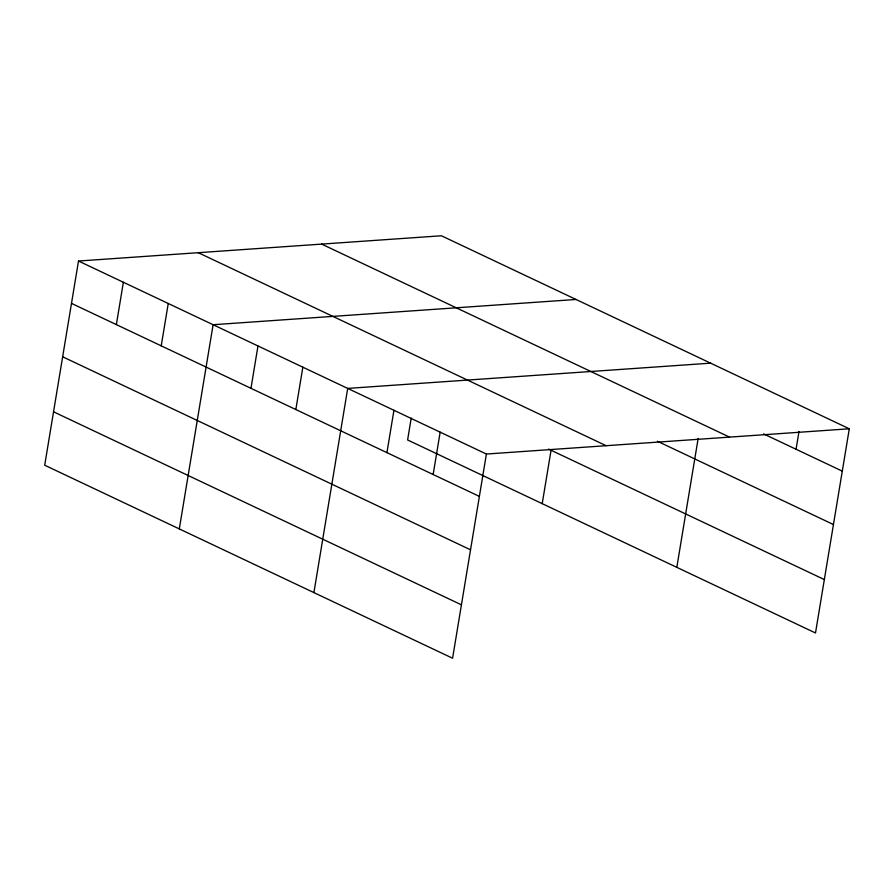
<?xml version="1.0" encoding="UTF-8"?>
<svg xmlns="http://www.w3.org/2000/svg" width="894" height="894" viewBox="0 0 894 894"><rect width="100%" height="100%" fill="white"/><g stroke="black" fill="none" stroke-linecap="round" stroke-linejoin="round"><path stroke-width="1.34" d="M78.504 261.026L44.7 465.215L452.587 658.23L486.392 454.04L78.504 261.026L441.412 235.77L849.3 428.785L815.496 632.974L407.608 439.96L411.229 418.057M116.354 324.611L123.372 282.258M161.222 345.844L168.24 303.491M179.303 528.913L213.107 324.723L576.015 299.468M250.968 388.309L257.975 345.956M295.836 409.541L302.842 367.177M313.906 592.599L347.71 388.409L710.618 363.165M386.923 452.643L393.941 410.29M433.154 474.513L440.161 432.16M542.211 503.657L551.05 450.252M676.814 567.355L698.169 438.384M796.062 449.269L799.001 431.5M486.392 454.04L849.3 428.785M763.577 433.892L842.293 471.138M321.65 244.107L729.538 437.121M657.369 441.234L833.443 524.543M198.267 252.689L606.154 445.704M548.558 449.067L824.335 579.569M71.486 303.379L479.385 496.393M62.647 356.784L470.535 549.799M53.539 411.81L461.427 604.825"/></g></svg>
